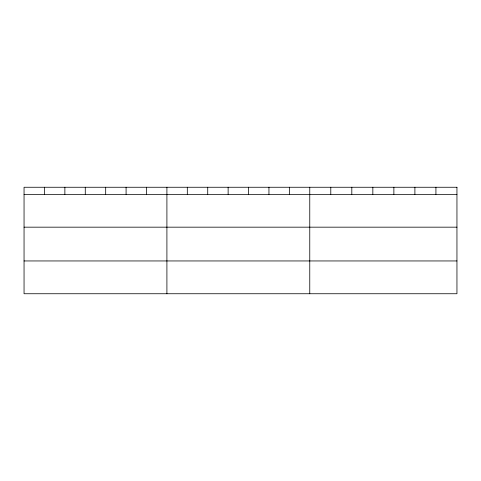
<?xml version="1.0" encoding="UTF-8"?>
<svg xmlns="http://www.w3.org/2000/svg" width="481" height="481" viewBox="0 0 481 481"><rect width="100%" height="100%" fill="white"/><g stroke="black" fill="none" stroke-linecap="round" stroke-linejoin="round"><path stroke-width="0.72" d="M24.05 194.378L456.95 194.378M24.05 227.17L456.95 227.17M24.05 260.949L456.95 260.949M435.924 187.259L435.924 194.378M414.899 187.259L414.899 194.378M393.873 187.259L393.873 194.378M372.841 187.259L372.841 194.378M351.815 187.259L351.815 194.378M330.79 187.259L330.79 194.378M309.764 187.259L309.764 293.741M289.358 187.259L289.358 194.378M268.945 187.259L268.945 194.378M248.539 187.259L248.539 194.378M228.132 187.259L228.132 194.378M207.726 187.259L207.726 194.378M187.313 187.259L187.313 194.378M166.907 187.259L166.907 293.741M146.501 187.259L146.501 194.378M126.088 187.259L126.088 194.378M105.682 187.259L105.682 194.378M85.275 187.259L85.275 194.378M64.869 187.259L64.869 194.378M44.456 187.259L44.456 194.378M456.95 187.259L24.05 187.259L24.05 293.741L456.95 293.741L456.95 187.259"/></g></svg>
